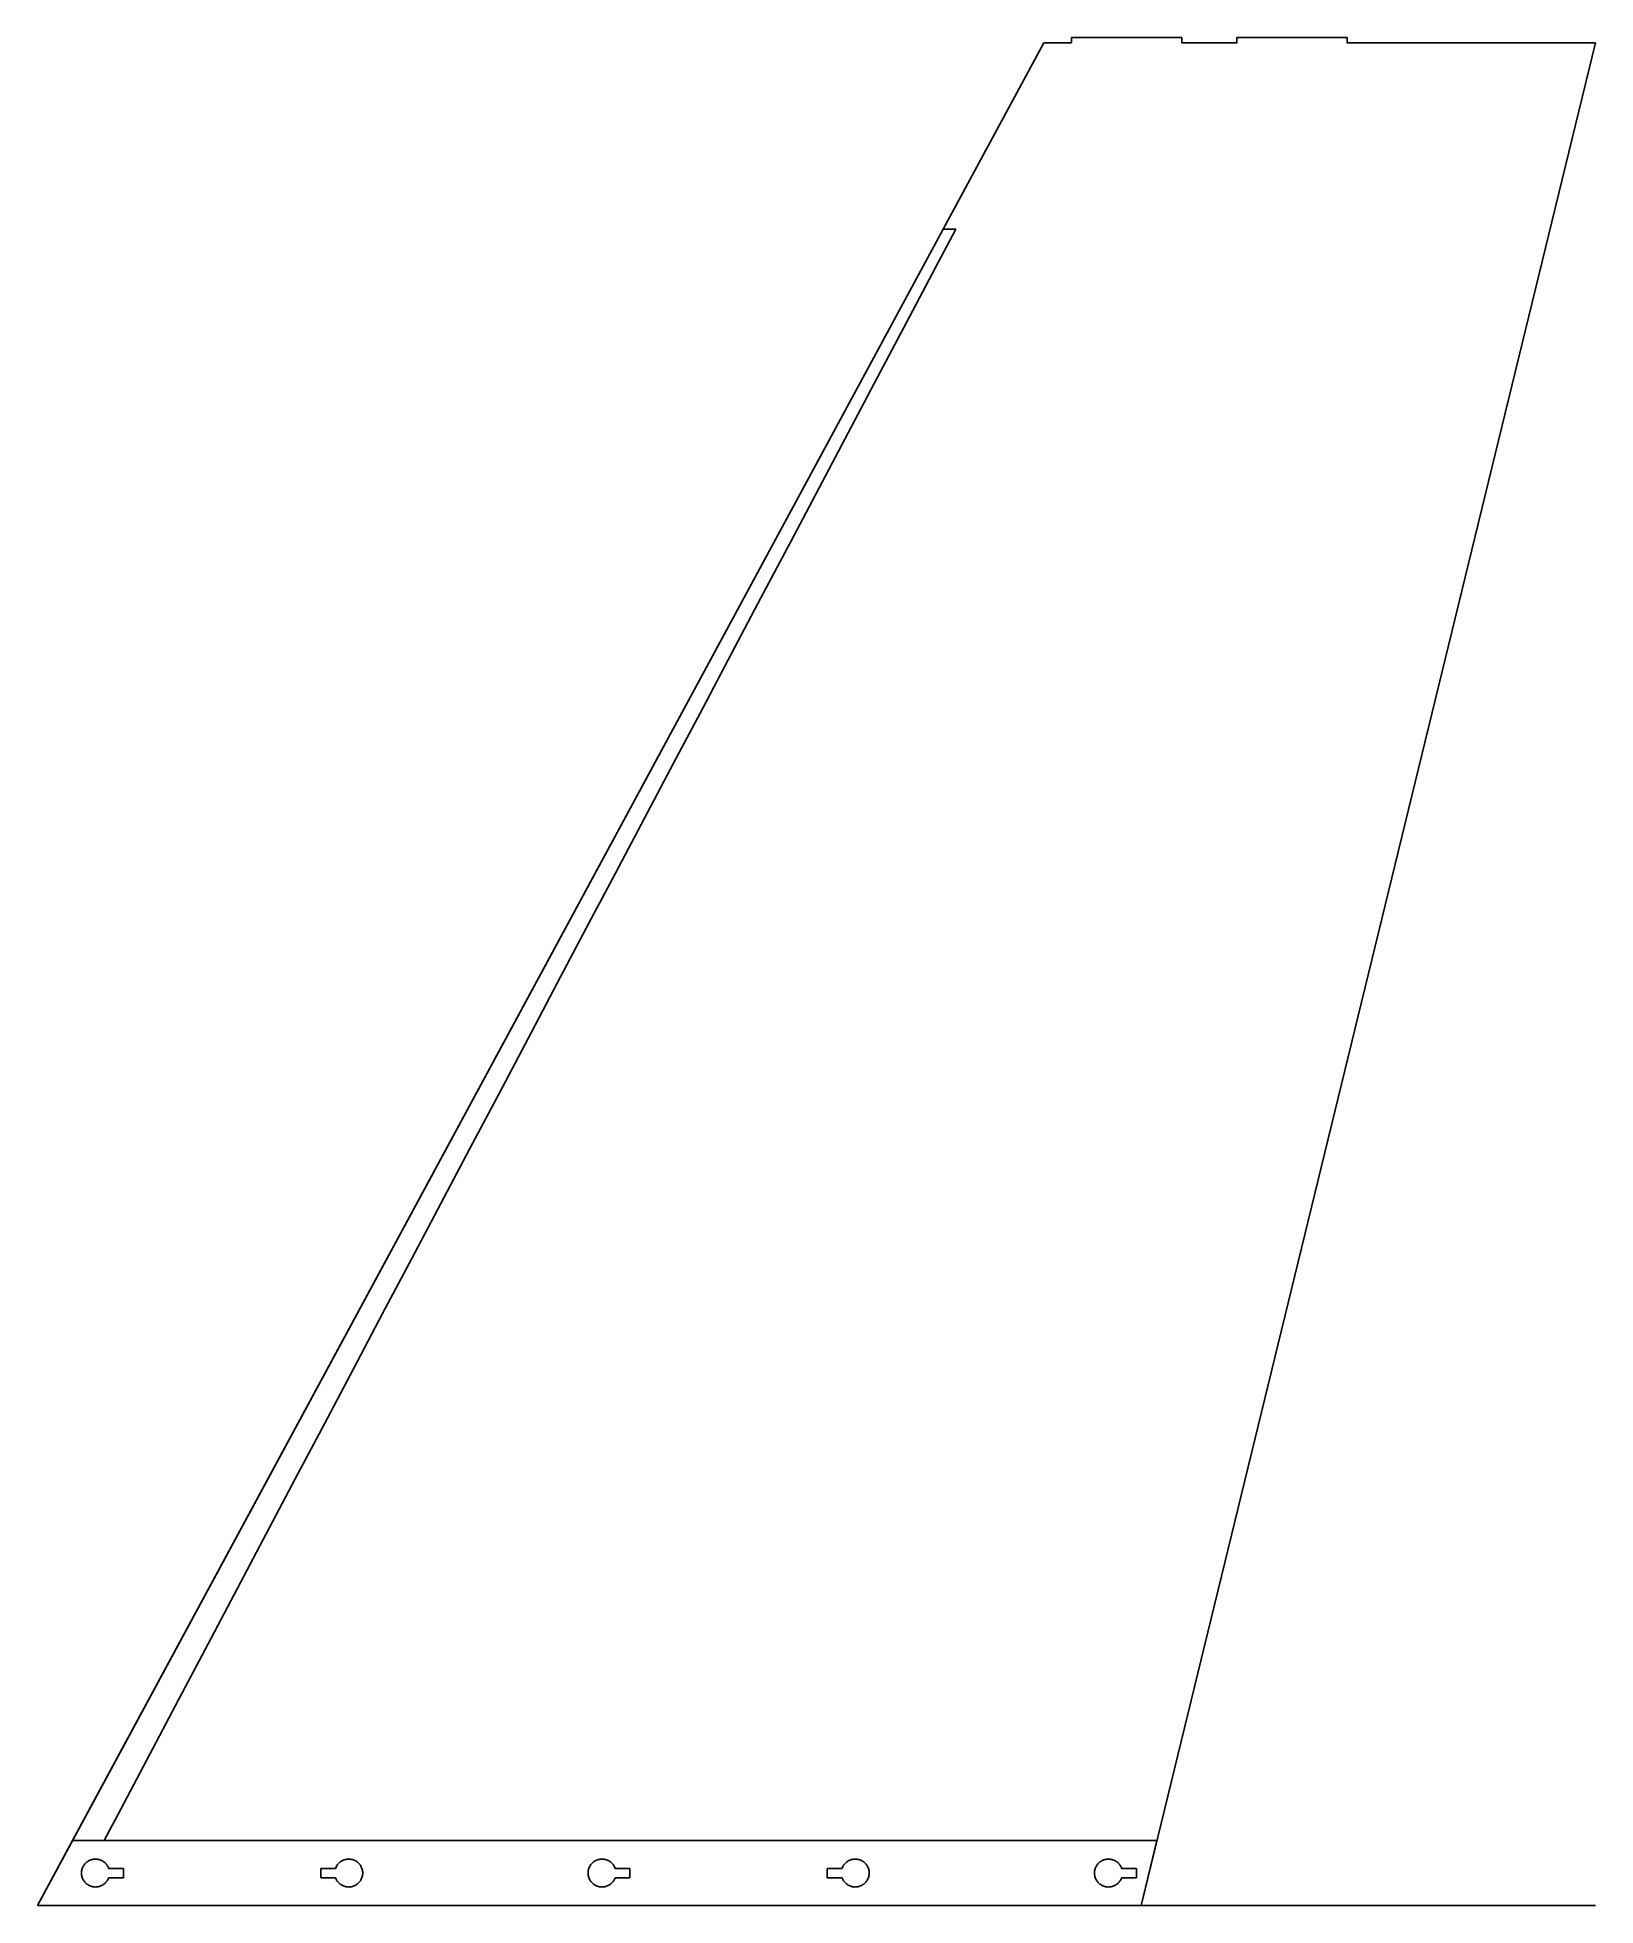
# Model space of a CAD drawing. Header units: millimetres. Extents: x 0 to 167, y 0 to 201.
import ezdxf

# ---------------------------------------------------------------- set-up
doc = ezdxf.new("R2010")
doc.units = ezdxf.units.MM
for name, color, linetype in [('KEYS', 5, 'CONTINUOUS'), ('OUTLINE', 7, 'CONTINUOUS'), ('RAISED_B', 6, 'CONTINUOUS'), ('RAISED_S', 4, 'CONTINUOUS'), ('ROOT_EDGE', 4, 'CONTINUOUS')]:
    doc.layers.add(name, color=color, linetype=linetype)

msp = doc.modelspace()

# ---------------------------------------------------------------- linework, layer by layer
at = {"layer": 'KEYS'}
for p, q in [((4.85552, 4.07402), (4.82094, 3.98216)), ((4.89603, 4.16343), (4.85552, 4.07402)), ((4.9423, 4.25), (4.89603, 4.16343)), ((4.99413, 4.33336), (4.9423, 4.25)), ((5.05131, 4.41314), (4.99413, 4.33336)), ((5.11358, 4.48902), (5.05131, 4.41314)), ((5.18068, 4.56066), (5.11358, 4.48902)), ((5.25232, 4.62776), (5.18068, 4.56066)), ((5.32819, 4.69003), (5.25232, 4.62776)), ((5.40798, 4.7472), (5.32819, 4.69003)), ((5.49134, 4.79904), (5.40798, 4.7472)), ((5.5779, 4.84531), (5.49134, 4.79904)), ((5.66731, 4.88582), (5.5779, 4.84531)), ((5.75918, 4.9204), (5.66731, 4.88582)), ((5.85311, 4.94889), (5.75918, 4.9204)), ((5.9487, 4.97118), (5.85311, 4.94889)), ((6.04555, 4.98717), (5.9487, 4.97118)), ((6.14323, 4.99679), (6.04555, 4.98717)), ((6.24134, 5), (6.14323, 4.99679)), ((6.33944, 4.99679), (6.24134, 5)), ((6.43712, 4.98717), (6.33944, 4.99679)), ((6.53397, 4.97118), (6.43712, 4.98717)), ((6.62956, 4.94889), (6.53397, 4.97118)), ((6.72349, 4.9204), (6.62956, 4.94889)), ((6.81536, 4.88582), (6.72349, 4.9204)), ((6.90477, 4.84531), (6.81536, 4.88582)), ((6.99134, 4.79904), (6.90477, 4.84531)), ((7.07469, 4.7472), (6.99134, 4.79904)), ((7.15448, 4.69003), (7.07469, 4.7472)), ((7.23035, 4.62776), (7.15448, 4.69003)), ((7.302, 4.56066), (7.23035, 4.62776)), ((7.3691, 4.48902), (7.302, 4.56066)), ((7.43137, 4.41314), (7.3691, 4.48902)), ((7.48854, 4.33336), (7.43137, 4.41314)), ((7.54037, 4.25), (7.48854, 4.33336)), ((7.58664, 4.16343), (7.54037, 4.25)), ((7.62715, 4.07402), (7.58664, 4.16343)), ((7.65555, 4), (7.62715, 4.07402)), ((32.05089, 4.07402), (32.02249, 4)), ((32.0914, 4.16343), (32.05089, 4.07402)), ((32.13767, 4.25), (32.0914, 4.16343)), ((32.1895, 4.33336), (32.13767, 4.25)), ((32.24668, 4.41314), (32.1895, 4.33336)), ((32.30895, 4.48902), (32.24668, 4.41314)), ((32.37605, 4.56066), (32.30895, 4.48902)), ((32.44769, 4.62776), (32.37605, 4.56066)), ((32.52356, 4.69003), (32.44769, 4.62776)), ((32.60335, 4.7472), (32.52356, 4.69003)), ((32.68671, 4.79904), (32.60335, 4.7472)), ((32.77327, 4.84531), (32.68671, 4.79904)), ((32.86268, 4.88582), (32.77327, 4.84531)), ((32.95455, 4.9204), (32.86268, 4.88582)), ((33.04848, 4.94889), (32.95455, 4.9204)), ((33.14407, 4.97118), (33.04848, 4.94889)), ((33.24092, 4.98717), (33.14407, 4.97118)), ((33.3386, 4.99679), (33.24092, 4.98717)), ((33.43671, 5), (33.3386, 4.99679)), ((33.53481, 4.99679), (33.43671, 5)), ((33.6325, 4.98717), (33.53481, 4.99679)), ((33.72934, 4.97118), (33.6325, 4.98717)), ((33.82493, 4.94889), (33.72934, 4.97118)), ((33.91887, 4.9204), (33.82493, 4.94889)), ((34.01073, 4.88582), (33.91887, 4.9204)), ((34.10014, 4.84531), (34.01073, 4.88582)), ((34.18671, 4.79904), (34.10014, 4.84531)), ((34.27006, 4.7472), (34.18671, 4.79904)), ((34.34985, 4.69003), (34.27006, 4.7472)), ((34.42572, 4.62776), (34.34985, 4.69003)), ((34.49737, 4.56066), (34.42572, 4.62776)), ((34.56447, 4.48902), (34.49737, 4.56066)), ((34.62674, 4.41314), (34.56447, 4.48902)), ((34.68391, 4.33336), (34.62674, 4.41314)), ((34.73575, 4.25), (34.68391, 4.33336)), ((34.78202, 4.16343), (34.73575, 4.25)), ((34.82253, 4.07402), (34.78202, 4.16343)), ((34.8571, 3.98216), (34.82253, 4.07402)), ((59.24626, 4.07402), (59.21168, 3.98216)), ((59.28677, 4.16343), (59.24626, 4.07402)), ((59.33304, 4.25), (59.28677, 4.16343)), ((59.38487, 4.33336), (59.33304, 4.25)), ((59.44205, 4.41314), (59.38487, 4.33336)), ((59.50432, 4.48902), (59.44205, 4.41314)), ((59.57142, 4.56066), (59.50432, 4.48902)), ((59.64306, 4.62776), (59.57142, 4.56066)), ((59.71893, 4.69003), (59.64306, 4.62776)), ((59.79872, 4.7472), (59.71893, 4.69003)), ((59.88208, 4.79904), (59.79872, 4.7472)), ((59.96864, 4.84531), (59.88208, 4.79904)), ((60.05805, 4.88582), (59.96864, 4.84531)), ((60.14992, 4.9204), (60.05805, 4.88582)), ((60.24385, 4.94889), (60.14992, 4.9204)), ((60.33944, 4.97118), (60.24385, 4.94889)), ((60.43629, 4.98717), (60.33944, 4.97118)), ((60.53397, 4.99679), (60.43629, 4.98717)), ((60.63208, 5), (60.53397, 4.99679)), ((60.73018, 4.99679), (60.63208, 5)), ((60.82787, 4.98717), (60.73018, 4.99679)), ((60.92471, 4.97118), (60.82787, 4.98717)), ((61.02031, 4.94889), (60.92471, 4.97118)), ((61.11424, 4.9204), (61.02031, 4.94889)), ((61.2061, 4.88582), (61.11424, 4.9204)), ((61.29551, 4.84531), (61.2061, 4.88582)), ((61.38208, 4.79904), (61.29551, 4.84531)), ((61.46543, 4.7472), (61.38208, 4.79904)), ((61.54522, 4.69003), (61.46543, 4.7472)), ((61.6211, 4.62776), (61.54522, 4.69003)), ((61.69274, 4.56066), (61.6211, 4.62776)), ((61.75984, 4.48902), (61.69274, 4.56066)), ((61.82211, 4.41314), (61.75984, 4.48902)), ((61.87928, 4.33336), (61.82211, 4.41314)), ((61.93111, 4.25), (61.87928, 4.33336)), ((61.97739, 4.16343), (61.93111, 4.25)), ((62.0179, 4.07402), (61.97739, 4.16343)), ((62.04629, 4), (62.0179, 4.07402)), ((86.44163, 4.07402), (86.41323, 4)), ((86.48214, 4.16343), (86.44163, 4.07402)), ((86.52841, 4.25), (86.48214, 4.16343)), ((86.58024, 4.33336), (86.52841, 4.25)), ((86.63742, 4.41314), (86.58024, 4.33336)), ((86.69969, 4.48902), (86.63742, 4.41314)), ((86.76679, 4.56066), (86.69969, 4.48902)), ((86.83843, 4.62776), (86.76679, 4.56066)), ((86.9143, 4.69003), (86.83843, 4.62776)), ((86.99409, 4.7472), (86.9143, 4.69003)), ((87.07745, 4.79904), (86.99409, 4.7472)), ((87.16401, 4.84531), (87.07745, 4.79904)), ((87.25342, 4.88582), (87.16401, 4.84531)), ((87.34529, 4.9204), (87.25342, 4.88582)), ((87.43922, 4.94889), (87.34529, 4.9204)), ((87.53481, 4.97118), (87.43922, 4.94889)), ((87.63166, 4.98717), (87.53481, 4.97118)), ((87.72934, 4.99679), (87.63166, 4.98717)), ((87.82745, 5), (87.72934, 4.99679)), ((87.92555, 4.99679), (87.82745, 5)), ((88.02324, 4.98717), (87.92555, 4.99679)), ((88.12008, 4.97118), (88.02324, 4.98717)), ((88.21568, 4.94889), (88.12008, 4.97118)), ((88.30961, 4.9204), (88.21568, 4.94889)), ((88.40147, 4.88582), (88.30961, 4.9204)), ((88.49088, 4.84531), (88.40147, 4.88582)), ((88.57745, 4.79904), (88.49088, 4.84531)), ((88.6608, 4.7472), (88.57745, 4.79904)), ((88.74059, 4.69003), (88.6608, 4.7472)), ((88.81647, 4.62776), (88.74059, 4.69003)), ((88.88811, 4.56066), (88.81647, 4.62776)), ((88.95521, 4.48902), (88.88811, 4.56066)), ((89.01748, 4.41314), (88.95521, 4.48902)), ((89.07465, 4.33336), (89.01748, 4.41314)), ((89.12649, 4.25), (89.07465, 4.33336)), ((89.17276, 4.16343), (89.12649, 4.25)), ((89.21327, 4.07402), (89.17276, 4.16343)), ((89.24784, 3.98216), (89.21327, 4.07402)), ((113.637, 4.07402), (113.60242, 3.98216)), ((113.67751, 4.16343), (113.637, 4.07402)), ((113.72378, 4.25), (113.67751, 4.16343)), ((113.77561, 4.33336), (113.72378, 4.25)), ((113.83279, 4.41314), (113.77561, 4.33336)), ((113.89506, 4.48902), (113.83279, 4.41314)), ((113.96216, 4.56066), (113.89506, 4.48902)), ((114.0338, 4.62776), (113.96216, 4.56066)), ((114.10968, 4.69003), (114.0338, 4.62776)), ((114.18946, 4.7472), (114.10968, 4.69003)), ((114.27282, 4.79904), (114.18946, 4.7472)), ((114.35938, 4.84531), (114.27282, 4.79904)), ((114.44879, 4.88582), (114.35938, 4.84531)), ((114.54066, 4.9204), (114.44879, 4.88582)), ((114.63459, 4.94889), (114.54066, 4.9204)), ((114.73018, 4.97118), (114.63459, 4.94889)), ((114.82703, 4.98717), (114.73018, 4.97118)), ((114.92471, 4.99679), (114.82703, 4.98717)), ((115.02282, 5), (114.92471, 4.99679)), ((115.12092, 4.99679), (115.02282, 5)), ((115.21861, 4.98717), (115.12092, 4.99679)), ((115.31545, 4.97118), (115.21861, 4.98717)), ((115.41105, 4.94889), (115.31545, 4.97118)), ((115.50498, 4.9204), (115.41105, 4.94889)), ((115.59684, 4.88582), (115.50498, 4.9204)), ((115.68625, 4.84531), (115.59684, 4.88582)), ((115.77282, 4.79904), (115.68625, 4.84531)), ((115.85617, 4.7472), (115.77282, 4.79904)), ((115.93596, 4.69003), (115.85617, 4.7472)), ((116.01184, 4.62776), (115.93596, 4.69003)), ((116.08348, 4.56066), (116.01184, 4.62776)), ((116.15058, 4.48902), (116.08348, 4.56066)), ((116.21285, 4.41314), (116.15058, 4.48902)), ((116.27002, 4.33336), (116.21285, 4.41314)), ((116.32186, 4.25), (116.27002, 4.33336)), ((116.36813, 4.16343), (116.32186, 4.25)), ((116.40864, 4.07402), (116.36813, 4.16343)), ((116.43703, 4), (116.40864, 4.07402)), ((4.74455, 3.5981), (4.74134, 3.5)), ((4.74134, 3.5), (4.74455, 3.40189)), ((4.75417, 3.69579), (4.74455, 3.5981)), ((4.74455, 3.40189), (4.75417, 3.30421)), ((4.77016, 3.79263), (4.75417, 3.69579)), ((4.75417, 3.30421), (4.77016, 3.20736)), ((4.79245, 3.88823), (4.77016, 3.79263)), ((4.77016, 3.20736), (4.79245, 3.11177)), ((4.82094, 3.98216), (4.79245, 3.88823)), ((4.79245, 3.11177), (4.82094, 3.01784)), ((4.82094, 3.01784), (4.85552, 2.92597)), ((4.85552, 2.92597), (4.89603, 2.83657)), ((4.89603, 2.83657), (4.9423, 2.75)), ((4.9423, 2.75), (4.99413, 2.66664)), ((4.99413, 2.66664), (5.05131, 2.58686)), ((5.05131, 2.58686), (5.11358, 2.51098)), ((5.11358, 2.51098), (5.18068, 2.43934)), ((5.18068, 2.43934), (5.25232, 2.37224)), ((5.25232, 2.37224), (5.32819, 2.30997)), ((5.32819, 2.30997), (5.40798, 2.2528)), ((5.40798, 2.2528), (5.49134, 2.20096)), ((5.49134, 2.20096), (5.5779, 2.15469)), ((5.5779, 2.15469), (5.66731, 2.11418)), ((5.66731, 2.11418), (5.75918, 2.0796)), ((5.75918, 2.0796), (5.85311, 2.05111)), ((5.85311, 2.05111), (5.9487, 2.02882)), ((5.9487, 2.02882), (6.04555, 2.01283)), ((6.04555, 2.01283), (6.14323, 2.00321)), ((6.33944, 2.00321), (6.43712, 2.01283)), ((6.43712, 2.01283), (6.53397, 2.02882)), ((6.53397, 2.02882), (6.62956, 2.05111)), ((6.62956, 2.05111), (6.72349, 2.0796)), ((6.72349, 2.0796), (6.81536, 2.11418)), ((6.81536, 2.11418), (6.90477, 2.15469)), ((6.90477, 2.15469), (6.99134, 2.20096)), ((6.99134, 2.20096), (7.07469, 2.2528)), ((7.07469, 2.2528), (7.15448, 2.30997)), ((7.15448, 2.30997), (7.23035, 2.37224)), ((7.23035, 2.37224), (7.302, 2.43934)), ((7.302, 2.43934), (7.3691, 2.51098)), ((7.3691, 2.51098), (7.43137, 2.58686)), ((7.43137, 2.58686), (7.48854, 2.66664)), ((7.48854, 2.66664), (7.54037, 2.75)), ((7.54037, 2.75), (7.58664, 2.83657)), ((7.58664, 2.83657), (7.62715, 2.92597)), ((7.62715, 2.92597), (7.65555, 3)), ((9.24134, 4), (7.65555, 4)), ((7.65555, 3), (9.24134, 3)), ((9.24134, 3), (9.24134, 4)), ((32.02249, 4), (30.43671, 4)), ((30.43671, 4), (30.43671, 3)), ((30.43671, 3), (32.02249, 3)), ((32.02249, 3), (32.05089, 2.92597)), ((32.05089, 2.92597), (32.0914, 2.83657)), ((32.0914, 2.83657), (32.13767, 2.75)), ((32.13767, 2.75), (32.1895, 2.66664)), ((32.1895, 2.66664), (32.24668, 2.58686)), ((32.24668, 2.58686), (32.30895, 2.51098)), ((32.30895, 2.51098), (32.37605, 2.43934)), ((32.37605, 2.43934), (32.44769, 2.37224)), ((32.44769, 2.37224), (32.52356, 2.30997)), ((32.52356, 2.30997), (32.60335, 2.2528)), ((32.60335, 2.2528), (32.68671, 2.20096)), ((32.68671, 2.20096), (32.77327, 2.15469)), ((32.77327, 2.15469), (32.86268, 2.11418)), ((32.86268, 2.11418), (32.95455, 2.0796)), ((32.95455, 2.0796), (33.04848, 2.05111)), ((33.04848, 2.05111), (33.14407, 2.02882)), ((33.14407, 2.02882), (33.24092, 2.01283)), ((33.24092, 2.01283), (33.3386, 2.00321)), ((33.53481, 2.00321), (33.6325, 2.01283)), ((33.6325, 2.01283), (33.72934, 2.02882)), ((33.72934, 2.02882), (33.82493, 2.05111)), ((33.82493, 2.05111), (33.91887, 2.0796)), ((33.91887, 2.0796), (34.01073, 2.11418)), ((34.01073, 2.11418), (34.10014, 2.15469)), ((34.10014, 2.15469), (34.18671, 2.20096)), ((34.18671, 2.20096), (34.27006, 2.2528)), ((34.27006, 2.2528), (34.34985, 2.30997)), ((34.34985, 2.30997), (34.42572, 2.37224)), ((34.42572, 2.37224), (34.49737, 2.43934)), ((34.49737, 2.43934), (34.56447, 2.51098)), ((34.56447, 2.51098), (34.62674, 2.58686)), ((34.62674, 2.58686), (34.68391, 2.66664)), ((34.68391, 2.66664), (34.73575, 2.75)), ((34.73575, 2.75), (34.78202, 2.83657)), ((34.78202, 2.83657), (34.82253, 2.92597)), ((34.82253, 2.92597), (34.8571, 3.01784)), ((34.88559, 3.88823), (34.8571, 3.98216)), ((34.8571, 3.01784), (34.88559, 3.11177)), ((34.90788, 3.79263), (34.88559, 3.88823)), ((34.88559, 3.11177), (34.90788, 3.20736)), ((34.92387, 3.69579), (34.90788, 3.79263)), ((34.90788, 3.20736), (34.92387, 3.30421)), ((34.9335, 3.5981), (34.92387, 3.69579)), ((34.92387, 3.30421), (34.9335, 3.40189)), ((34.93671, 3.5), (34.9335, 3.5981)), ((34.9335, 3.40189), (34.93671, 3.5)), ((59.13529, 3.5981), (59.13208, 3.5)), ((59.13208, 3.5), (59.13529, 3.40189)), ((59.14491, 3.69579), (59.13529, 3.5981)), ((59.13529, 3.40189), (59.14491, 3.30421)), ((59.1609, 3.79263), (59.14491, 3.69579)), ((59.14491, 3.30421), (59.1609, 3.20736)), ((59.18319, 3.88823), (59.1609, 3.79263)), ((59.1609, 3.20736), (59.18319, 3.11177)), ((59.21168, 3.98216), (59.18319, 3.88823)), ((59.18319, 3.11177), (59.21168, 3.01784)), ((59.21168, 3.01784), (59.24626, 2.92597)), ((59.24626, 2.92597), (59.28677, 2.83657)), ((59.28677, 2.83657), (59.33304, 2.75)), ((59.33304, 2.75), (59.38487, 2.66664)), ((59.38487, 2.66664), (59.44205, 2.58686)), ((59.44205, 2.58686), (59.50432, 2.51098)), ((59.50432, 2.51098), (59.57142, 2.43934)), ((59.57142, 2.43934), (59.64306, 2.37224)), ((59.64306, 2.37224), (59.71893, 2.30997)), ((59.71893, 2.30997), (59.79872, 2.2528)), ((59.79872, 2.2528), (59.88208, 2.20096)), ((59.88208, 2.20096), (59.96864, 2.15469)), ((59.96864, 2.15469), (60.05805, 2.11418)), ((60.05805, 2.11418), (60.14992, 2.0796)), ((60.14992, 2.0796), (60.24385, 2.05111)), ((60.24385, 2.05111), (60.33944, 2.02882)), ((60.33944, 2.02882), (60.43629, 2.01283)), ((60.43629, 2.01283), (60.53397, 2.00321)), ((60.73018, 2.00321), (60.82787, 2.01283)), ((60.82787, 2.01283), (60.92471, 2.02882)), ((60.92471, 2.02882), (61.02031, 2.05111)), ((61.02031, 2.05111), (61.11424, 2.0796)), ((61.11424, 2.0796), (61.2061, 2.11418)), ((61.2061, 2.11418), (61.29551, 2.15469)), ((61.29551, 2.15469), (61.38208, 2.20096)), ((61.38208, 2.20096), (61.46543, 2.2528)), ((61.46543, 2.2528), (61.54522, 2.30997)), ((61.54522, 2.30997), (61.6211, 2.37224)), ((61.6211, 2.37224), (61.69274, 2.43934)), ((61.69274, 2.43934), (61.75984, 2.51098)), ((61.75984, 2.51098), (61.82211, 2.58686)), ((61.82211, 2.58686), (61.87928, 2.66664)), ((61.87928, 2.66664), (61.93111, 2.75)), ((61.93111, 2.75), (61.97739, 2.83657)), ((61.97739, 2.83657), (62.0179, 2.92597)), ((62.0179, 2.92597), (62.04629, 3)), ((63.63208, 4), (62.04629, 4)), ((62.04629, 3), (63.63208, 3)), ((63.63208, 3), (63.63208, 4)), ((86.41323, 4), (84.82745, 4)), ((84.82745, 4), (84.82745, 3)), ((84.82745, 3), (86.41323, 3)), ((86.41323, 3), (86.44163, 2.92597)), ((86.44163, 2.92597), (86.48214, 2.83657)), ((86.48214, 2.83657), (86.52841, 2.75)), ((86.52841, 2.75), (86.58024, 2.66664)), ((86.58024, 2.66664), (86.63742, 2.58686)), ((86.63742, 2.58686), (86.69969, 2.51098)), ((86.69969, 2.51098), (86.76679, 2.43934)), ((86.76679, 2.43934), (86.83843, 2.37224)), ((86.83843, 2.37224), (86.9143, 2.30997)), ((86.9143, 2.30997), (86.99409, 2.2528)), ((86.99409, 2.2528), (87.07745, 2.20096)), ((87.07745, 2.20096), (87.16401, 2.15469)), ((87.16401, 2.15469), (87.25342, 2.11418)), ((87.25342, 2.11418), (87.34529, 2.0796)), ((87.34529, 2.0796), (87.43922, 2.05111)), ((87.43922, 2.05111), (87.53481, 2.02882)), ((87.53481, 2.02882), (87.63166, 2.01283)), ((87.63166, 2.01283), (87.72934, 2.00321)), ((87.92555, 2.00321), (88.02324, 2.01283)), ((88.02324, 2.01283), (88.12008, 2.02882)), ((88.12008, 2.02882), (88.21568, 2.05111)), ((88.21568, 2.05111), (88.30961, 2.0796)), ((88.30961, 2.0796), (88.40147, 2.11418)), ((88.40147, 2.11418), (88.49088, 2.15469)), ((88.49088, 2.15469), (88.57745, 2.20096)), ((88.57745, 2.20096), (88.6608, 2.2528)), ((88.6608, 2.2528), (88.74059, 2.30997)), ((88.74059, 2.30997), (88.81647, 2.37224)), ((88.81647, 2.37224), (88.88811, 2.43934)), ((88.88811, 2.43934), (88.95521, 2.51098)), ((88.95521, 2.51098), (89.01748, 2.58686)), ((89.01748, 2.58686), (89.07465, 2.66664)), ((89.07465, 2.66664), (89.12649, 2.75)), ((89.12649, 2.75), (89.17276, 2.83657)), ((89.17276, 2.83657), (89.21327, 2.92597)), ((89.21327, 2.92597), (89.24784, 3.01784)), ((89.27634, 3.88823), (89.24784, 3.98216)), ((89.24784, 3.01784), (89.27634, 3.11177)), ((89.29863, 3.79263), (89.27634, 3.88823)), ((89.27634, 3.11177), (89.29863, 3.20736)), ((89.31461, 3.69579), (89.29863, 3.79263)), ((89.29863, 3.20736), (89.31461, 3.30421)), ((89.32424, 3.5981), (89.31461, 3.69579)), ((89.31461, 3.30421), (89.32424, 3.40189)), ((89.32745, 3.5), (89.32424, 3.5981)), ((89.32424, 3.40189), (89.32745, 3.5)), ((113.52603, 3.5981), (113.52282, 3.5)), ((113.52282, 3.5), (113.52603, 3.40189)), ((113.53565, 3.69579), (113.52603, 3.5981)), ((113.52603, 3.40189), (113.53565, 3.30421)), ((113.55164, 3.79263), (113.53565, 3.69579)), ((113.53565, 3.30421), (113.55164, 3.20736)), ((113.57393, 3.88823), (113.55164, 3.79263)), ((113.55164, 3.20736), (113.57393, 3.11177)), ((113.60242, 3.98216), (113.57393, 3.88823)), ((113.57393, 3.11177), (113.60242, 3.01784)), ((113.60242, 3.01784), (113.637, 2.92597)), ((113.637, 2.92597), (113.67751, 2.83657)), ((113.67751, 2.83657), (113.72378, 2.75)), ((113.72378, 2.75), (113.77561, 2.66664)), ((113.77561, 2.66664), (113.83279, 2.58686)), ((113.83279, 2.58686), (113.89506, 2.51098)), ((113.89506, 2.51098), (113.96216, 2.43934)), ((113.96216, 2.43934), (114.0338, 2.37224)), ((114.0338, 2.37224), (114.10968, 2.30997)), ((114.10968, 2.30997), (114.18946, 2.2528)), ((114.18946, 2.2528), (114.27282, 2.20096)), ((114.27282, 2.20096), (114.35938, 2.15469)), ((114.35938, 2.15469), (114.44879, 2.11418)), ((114.44879, 2.11418), (114.54066, 2.0796)), ((114.54066, 2.0796), (114.63459, 2.05111)), ((114.63459, 2.05111), (114.73018, 2.02882)), ((114.73018, 2.02882), (114.82703, 2.01283)), ((114.82703, 2.01283), (114.92471, 2.00321)), ((115.12092, 2.00321), (115.21861, 2.01283)), ((115.21861, 2.01283), (115.31545, 2.02882)), ((115.31545, 2.02882), (115.41105, 2.05111)), ((115.41105, 2.05111), (115.50498, 2.0796)), ((115.50498, 2.0796), (115.59684, 2.11418)), ((115.59684, 2.11418), (115.68625, 2.15469)), ((115.68625, 2.15469), (115.77282, 2.20096)), ((115.77282, 2.20096), (115.85617, 2.2528)), ((115.85617, 2.2528), (115.93596, 2.30997)), ((115.93596, 2.30997), (116.01184, 2.37224)), ((116.01184, 2.37224), (116.08348, 2.43934)), ((116.08348, 2.43934), (116.15058, 2.51098)), ((116.15058, 2.51098), (116.21285, 2.58686)), ((116.21285, 2.58686), (116.27002, 2.66664)), ((116.27002, 2.66664), (116.32186, 2.75)), ((116.32186, 2.75), (116.36813, 2.83657)), ((116.36813, 2.83657), (116.40864, 2.92597)), ((116.40864, 2.92597), (116.43703, 3)), ((118.02282, 4), (116.43703, 4)), ((116.43703, 3), (118.02282, 3)), ((118.02282, 3), (118.02282, 4)), ((6.14323, 2.00321), (6.24134, 2)), ((6.24134, 2), (6.33944, 2.00321)), ((33.3386, 2.00321), (33.43671, 2)), ((33.43671, 2), (33.53481, 2.00321)), ((60.53397, 2.00321), (60.63208, 2)), ((60.63208, 2), (60.73018, 2.00321)), ((87.72934, 2.00321), (87.82745, 2)), ((87.82745, 2), (87.92555, 2.00321)), ((114.92471, 2.00321), (115.02282, 2)), ((115.02282, 2), (115.12092, 2.00321))]:
    msp.add_line(p, q, dxfattribs=at)
at = {"layer": 'OUTLINE'}
for p, q in [((122.89116, 200.6), (111.03931, 200.6)), ((111.03931, 200.6), (111.03931, 200)), ((122.89116, 200), (122.89116, 200.6)), ((140.66894, 200.6), (128.81709, 200.6)), ((128.81709, 200.6), (128.81709, 200)), ((140.66894, 200), (140.66894, 200.6)), ((108.07635, 200), (0, 0)), ((111.03931, 200), (108.07635, 200)), ((118.51852, 0), (167.33561, 200)), ((128.81709, 200), (122.89116, 200)), ((167.33561, 200), (140.66894, 200)), ((0, 0), (118.51852, 0))]:
    msp.add_line(p, q, dxfattribs=at)
at = {"layer": 'RAISED_B'}
for p, q in [((97.26871, 180), (3.78267, 7)), ((96.44951, 175.88264), (98.64532, 180)), ((98.64532, 180), (97.26871, 180)), ((93.32464, 169.97119), (96.44951, 175.88264)), ((90.19976, 164.05974), (93.32464, 169.97119)), ((87.07489, 158.14829), (90.19976, 164.05974)), ((83.95002, 152.23684), (87.07489, 158.14829)), ((80.82515, 146.32539), (83.95002, 152.23684)), ((77.70028, 140.41394), (80.82515, 146.32539)), ((74.57541, 134.50249), (77.70028, 140.41394)), ((71.45054, 128.59104), (74.57541, 134.50249)), ((68.32567, 122.67959), (71.45054, 128.59104)), ((65.20079, 116.76814), (68.32567, 122.67959)), ((62.07592, 110.85669), (65.20079, 116.76814)), ((58.95105, 104.94524), (62.07592, 110.85669)), ((55.82618, 99.03379), (58.95105, 104.94524)), ((52.70131, 93.12234), (55.82618, 99.03379)), ((49.57644, 87.21089), (52.70131, 93.12234)), ((46.45157, 81.29944), (49.57644, 87.21089)), ((43.3267, 75.38799), (46.45157, 81.29944)), ((40.20182, 69.47655), (43.3267, 75.38799)), ((37.07695, 63.56509), (40.20182, 69.47655)), ((33.95208, 57.65364), (37.07695, 63.56509)), ((30.82721, 51.7422), (33.95208, 57.65364)), ((27.70234, 45.83075), (30.82721, 51.7422)), ((24.57747, 39.9193), (27.70234, 45.83075)), ((21.4526, 34.00785), (24.57747, 39.9193)), ((18.32773, 28.0964), (21.4526, 34.00785)), ((15.20285, 22.18495), (18.32773, 28.0964)), ((12.07798, 16.2735), (15.20285, 22.18495)), ((8.95311, 10.36205), (12.07798, 16.2735)), ((7.1684, 7), (8.95311, 10.36205)), ((3.78267, 7), (7.1684, 7))]:
    msp.add_line(p, q, dxfattribs=at)
at = {"layer": 'RAISED_S'}
for p, q in [((3.78267, 7), (0, 0)), ((120.22712, 7), (3.78267, 7)), ((118.51852, 0), (120.22712, 7)), ((0, 0), (118.51852, 0))]:
    msp.add_line(p, q, dxfattribs=at)
at = {"layer": 'ROOT_EDGE'}
msp.add_line((0, 0), (167.33561, 0), dxfattribs=at)

doc.saveas('drawing.dxf')
